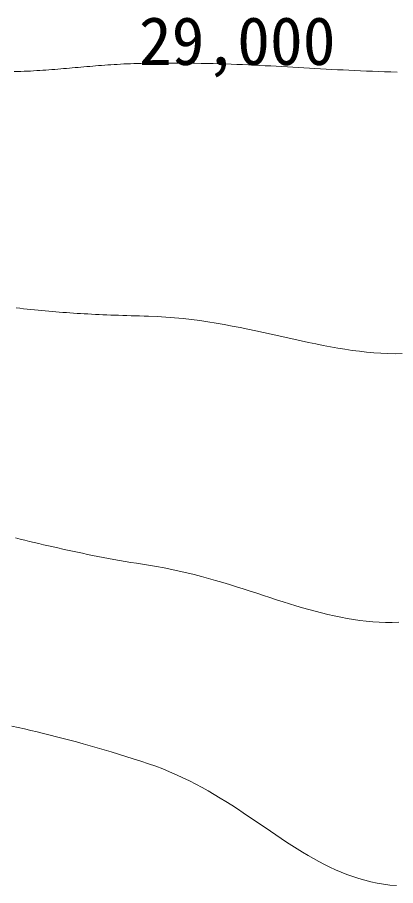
# Model space of a CAD drawing. Units: millimetres, scale not verified. Extents: x -56617 to 56645, y -39182 to 40051.
# Drawn here: x 22625 to 26079, y -30972 to -23042 of the extents above; entities that cross this region are included whole.
import ezdxf
from ezdxf.enums import TextEntityAlignment as Align

# ---------------------------------------------------------------- set-up
doc = ezdxf.new("R2010")
doc.units = ezdxf.units.MM
doc.header["$LTSCALE"] = 200
doc.layers.add('0-8_寸法文字', color=4, linetype='Continuous', lineweight=9)
doc.layers.add('3-F_太線', color=3, linetype='Continuous', lineweight=18)
doc.styles.add('ＭＳ ゴシック', font='')
doc.styles.get('ＭＳ ゴシック').set_extended_font_data('MS Gothic')

msp = doc.modelspace()

# ---------------------------------------------------------------- linework, layer by layer
at = {"layer": '0-8_寸法文字'}
for p, q in [((23507.5, -23472.8), (23478.7, -23474.7)), ((23536.7, -23471.1), (23507.5, -23472.8)), ((23566.2, -23469.5), (23536.7, -23471.1)), ((23596.2, -23467.9), (23566.2, -23469.5)), ((23626.6, -23466.5), (23596.2, -23467.9)), ((23657.4, -23465.3), (23626.6, -23466.5)), ((23688.8, -23464.1), (23657.4, -23465.3)), ((23720.7, -23463.1), (23688.8, -23464.1)), ((23753.2, -23462.2), (23720.7, -23463.1)), ((23786.2, -23461.5), (23753.2, -23462.2)), ((23819.8, -23461), (23786.2, -23461.5)), ((23883.7, -23460.2), (23819.8, -23461)), ((23946.5, -23459.7), (23883.7, -23460.2)), ((24008.2, -23459.5), (23946.5, -23459.7)), ((24068.8, -23459.6), (24008.2, -23459.5)), ((24128.5, -23459.9), (24068.8, -23459.6)), ((24187.2, -23460.4), (24128.5, -23459.9)), ((24245.1, -23461.1), (24187.2, -23460.4)), ((24302.1, -23462), (24245.1, -23461.1)), ((24358.3, -23463.2), (24302.1, -23462)), ((24413.8, -23464.5), (24358.3, -23463.2)), ((24468.5, -23466), (24413.8, -23464.5)), ((24522.7, -23467.7), (24468.5, -23466)), ((24576.2, -23469.5), (24522.7, -23467.7)), ((24629.2, -23471.5), (24576.2, -23469.5)), ((24681.7, -23473.6), (24629.2, -23471.5)), ((24733.8, -23475.9), (24681.7, -23473.6)), ((22625.3, -23536.8), (22594.4, -23537.7)), ((22655.7, -23535.8), (22625.3, -23536.8)), ((22685.7, -23534.6), (22655.7, -23535.8)), ((22715.2, -23533.4), (22685.7, -23534.6)), ((22744.4, -23532), (22715.2, -23533.4)), ((22773.1, -23530.4), (22744.4, -23532)), ((22801.6, -23528.8), (22773.1, -23530.4)), ((22829.7, -23527.1), (22801.6, -23528.8)), ((22857.6, -23525.3), (22829.7, -23527.1)), ((22885.1, -23523.4), (22857.6, -23525.3)), ((22912.5, -23521.4), (22885.1, -23523.4)), ((22939.6, -23519.3), (22912.5, -23521.4)), ((22966.6, -23517.2), (22939.6, -23519.3)), ((22993.4, -23515), (22966.6, -23517.2)), ((23020.1, -23512.8), (22993.4, -23515)), ((23046.6, -23510.5), (23020.1, -23512.8)), ((23073.1, -23508.2), (23046.6, -23510.5)), ((23099.5, -23505.9), (23073.1, -23508.2)), ((23125.9, -23503.5), (23099.5, -23505.9)), ((23152.3, -23501.2), (23125.9, -23503.5)), ((23178.8, -23498.8), (23152.3, -23501.2)), ((23205.3, -23496.4), (23178.8, -23498.8)), ((23231.8, -23494.1), (23205.3, -23496.4)), ((23258.5, -23491.7), (23231.8, -23494.1)), ((23285.3, -23489.4), (23258.5, -23491.7)), ((23312.2, -23487.2), (23285.3, -23489.4)), ((23339.4, -23484.9), (23312.2, -23487.2)), ((23366.7, -23482.8), (23339.4, -23484.9)), ((23394.3, -23480.6), (23366.7, -23482.8)), ((23422.2, -23478.6), (23394.3, -23480.6)), ((23450.3, -23476.6), (23422.2, -23478.6)), ((23478.7, -23474.7), (23450.3, -23476.6)), ((24785.5, -23478.2), (24733.8, -23475.9)), ((24836.8, -23480.7), (24785.5, -23478.2)), ((24887.8, -23483.2), (24836.8, -23480.7)), ((24938.6, -23485.8), (24887.8, -23483.2)), ((24989.2, -23488.5), (24938.6, -23485.8)), ((25039.6, -23491.3), (24989.2, -23488.5)), ((25089.9, -23494.1), (25039.6, -23491.3)), ((25140.2, -23497), (25089.9, -23494.1)), ((25190.5, -23499.8), (25140.2, -23497)), ((25240.8, -23502.7), (25190.5, -23499.8)), ((25291.3, -23505.6), (25240.8, -23502.7)), ((25341.8, -23508.5), (25291.3, -23505.6)), ((25392.6, -23511.4), (25341.8, -23508.5)), ((25443.6, -23514.2), (25392.6, -23511.4)), ((25495, -23517), (25443.6, -23514.2)), ((25546.6, -23519.8), (25495, -23517)), ((25598.7, -23522.5), (25546.6, -23519.8)), ((25651.2, -23525.1), (25598.7, -23522.5)), ((25704.2, -23527.7), (25651.2, -23525.1)), ((25757.8, -23530.1), (25704.2, -23527.7)), ((25811.9, -23532.5), (25757.8, -23530.1)), ((25866.7, -23534.8), (25811.9, -23532.5)), ((25922.1, -23536.9), (25866.7, -23534.8)), ((25978.4, -23538.9), (25922.1, -23536.9)), ((26035.4, -23540.7), (25978.4, -23538.9)), ((26093.2, -23542.4), (26035.4, -23540.7)), ((22614.6, -25694.8), (22648.4, -25698.9)), ((22648.4, -25698.9), (22681.9, -25702.8)), ((22681.9, -25702.8), (22715.1, -25706.6)), ((22715.1, -25706.6), (22748.1, -25710.2)), ((22748.1, -25710.2), (22780.9, -25713.7)), ((22780.9, -25713.7), (22813.5, -25717)), ((22813.5, -25717), (22846, -25720.2)), ((22846, -25720.2), (22878.4, -25723.3)), ((22878.4, -25723.3), (22910.6, -25726.2)), ((22910.6, -25726.2), (22942.9, -25729.1)), ((22942.9, -25729.1), (22975.1, -25731.8)), ((22975.1, -25731.8), (23007.3, -25734.3)), ((23007.3, -25734.3), (23039.6, -25736.8)), ((23039.6, -25736.8), (23071.9, -25739.2)), ((23071.9, -25739.2), (23104.3, -25741.4)), ((23104.3, -25741.4), (23136.9, -25743.6)), ((23136.9, -25743.6), (23169.6, -25745.6)), ((23169.6, -25745.6), (23202.6, -25747.6)), ((23202.6, -25747.6), (23235.7, -25749.5)), ((23235.7, -25749.5), (23269.1, -25751.3)), ((23269.1, -25751.3), (23302.8, -25753.1)), ((23302.8, -25753.1), (23336.9, -25754.7)), ((23336.9, -25754.7), (23371.2, -25756.3)), ((23371.2, -25756.3), (23406, -25757.9)), ((23406, -25757.9), (23441.2, -25759.3)), ((23441.2, -25759.3), (23476.8, -25760.8)), ((23476.8, -25760.8), (23512.8, -25762.1)), ((23512.8, -25762.1), (23549.4, -25763.5)), ((23549.4, -25763.5), (23586.6, -25764.8)), ((23586.6, -25764.8), (23624.2, -25766)), ((23624.2, -25766), (23662.5, -25767.2)), ((23662.5, -25767.2), (23701.4, -25768.4)), ((23701.4, -25768.4), (23741, -25769.6)), ((23741, -25769.6), (23781.3, -25770.8)), ((23781.3, -25770.8), (23822.2, -25771.9)), ((23822.2, -25771.9), (23902.4, -25775)), ((23902.4, -25775), (23981.6, -25779.6)), ((23981.6, -25779.6), (24060, -25785.8)), ((24060, -25785.8), (24137.5, -25793.3)), ((24137.5, -25793.3), (24214.1, -25802.1)), ((24214.1, -25802.1), (24290, -25812.1)), ((24290, -25812.1), (24365.1, -25823.1)), ((24365.1, -25823.1), (24439.4, -25835)), ((24439.4, -25835), (24513, -25847.8)), ((24513, -25847.8), (24585.9, -25861.3)), ((24585.9, -25861.3), (24658.2, -25875.4)), ((24658.2, -25875.4), (24729.8, -25890)), ((24729.8, -25890), (24800.8, -25904.9)), ((24800.8, -25904.9), (24871.3, -25920.2)), ((24871.3, -25920.2), (24941.2, -25935.6)), ((24941.2, -25935.6), (25010.6, -25951)), ((25010.6, -25951), (25079.4, -25966.4)), ((25079.4, -25966.4), (25147.9, -25981.6)), ((25147.9, -25981.6), (25215.9, -25996.5)), ((25215.9, -25996.5), (25283.4, -26011)), ((25283.4, -26011), (25350.6, -26025)), ((25350.6, -26025), (25417.5, -26038.4)), ((25417.5, -26038.4), (25484, -26051.1)), ((25484, -26051.1), (25550.3, -26062.9)), ((25550.3, -26062.9), (25616.2, -26073.8)), ((25616.2, -26073.8), (25682, -26083.6)), ((25682, -26083.6), (25747.5, -26092.2)), ((25747.5, -26092.2), (25812.9, -26099.6)), ((25812.9, -26099.6), (25878.1, -26105.5)), ((25878.1, -26105.5), (25943.1, -26110)), ((25943.1, -26110), (26008.1, -26112.8)), ((26008.1, -26112.8), (26073, -26113.9)), ((26073, -26113.9), (26137.9, -26113.1)), ((22607.7, -27796.6), (22650.4, -27807)), ((22650.4, -27807), (22693.1, -27817.4)), ((22693.1, -27817.4), (22735.8, -27827.8)), ((22735.8, -27827.8), (22778.6, -27838.1)), ((22778.6, -27838.1), (22821.4, -27848.3)), ((22821.4, -27848.3), (22864.4, -27858.4)), ((22864.4, -27858.4), (22907.6, -27868.5)), ((22907.6, -27868.5), (22951, -27878.5)), ((22951, -27878.5), (22994.7, -27888.5)), ((22994.7, -27888.5), (23038.7, -27898.4)), ((23038.7, -27898.4), (23083, -27908.2)), ((23083, -27908.2), (23127.8, -27917.9)), ((23127.8, -27917.9), (23173, -27927.6)), ((23173, -27927.6), (23218.8, -27937.1)), ((23218.8, -27937.1), (23265, -27946.7)), ((23265, -27946.7), (23311.8, -27956.1)), ((23311.8, -27956.1), (23359.3, -27965.4)), ((23359.3, -27965.4), (23407.4, -27974.7)), ((23407.4, -27974.7), (23456.3, -27983.9)), ((23456.3, -27983.9), (23505.9, -27993)), ((23505.9, -27993), (23556.3, -28002.1)), ((23556.3, -28002.1), (23607.6, -28011)), ((23607.6, -28011), (23659.7, -28019.9)), ((23659.7, -28019.9), (23712.8, -28028.7)), ((23712.8, -28028.7), (23766.8, -28037.4)), ((23766.8, -28037.4), (23821.9, -28046)), ((23821.9, -28046), (23893.8, -28057.7)), ((23893.8, -28057.7), (23964.6, -28070.6)), ((23964.6, -28070.6), (24034.5, -28084.5)), ((24034.5, -28084.5), (24103.4, -28099.4)), ((24103.4, -28099.4), (24171.4, -28115.2)), ((24171.4, -28115.2), (24238.5, -28131.8)), ((24238.5, -28131.8), (24304.9, -28149.1)), ((24304.9, -28149.1), (24370.4, -28166.9)), ((24370.4, -28166.9), (24435.2, -28185.4)), ((24435.2, -28185.4), (24499.3, -28204.3)), ((24499.3, -28204.3), (24562.7, -28223.5)), ((24562.7, -28223.5), (24625.5, -28243)), ((24625.5, -28243), (24687.6, -28262.7)), ((24687.6, -28262.7), (24749.3, -28282.5)), ((24749.3, -28282.5), (24810.4, -28302.3)), ((24810.4, -28302.3), (24871.1, -28322)), ((24871.1, -28322), (24931.3, -28341.6)), ((24931.3, -28341.6), (24991.2, -28361)), ((24991.2, -28361), (25050.7, -28380)), ((25050.7, -28380), (25109.9, -28398.6)), ((25109.9, -28398.6), (25168.8, -28416.6)), ((25168.8, -28416.6), (25227.4, -28434.1)), ((25227.4, -28434.1), (25285.9, -28450.9)), ((25285.9, -28450.9), (25344.3, -28467)), ((25344.3, -28467), (25402.5, -28482.2)), ((25402.5, -28482.2), (25460.6, -28496.5)), ((25460.6, -28496.5), (25518.8, -28509.7)), ((25518.8, -28509.7), (25576.9, -28521.8)), ((25576.9, -28521.8), (25635, -28532.8)), ((25635, -28532.8), (25693.3, -28542.4)), ((25693.3, -28542.4), (25751.7, -28550.7)), ((25751.7, -28550.7), (25810.2, -28557.5)), ((25810.2, -28557.5), (25869, -28562.8)), ((25869, -28562.8), (25928, -28566.5)), ((25928, -28566.5), (25987.2, -28568.4)), ((25987.2, -28568.4), (26046.8, -28568.6)), ((26046.8, -28568.6), (26106.8, -28566.8)), ((22575.1, -29515.3), (22632.5, -29528.3)), ((22632.5, -29528.3), (22690.1, -29541.6)), ((22690.1, -29541.6), (22748, -29555.1)), ((22748, -29555.1), (22806.2, -29568.9)), ((22806.2, -29568.9), (22864.7, -29583.1)), ((22864.7, -29583.1), (22923.7, -29597.7)), ((22923.7, -29597.7), (22983.2, -29612.7)), ((22983.2, -29612.7), (23043.2, -29628.1)), ((23043.2, -29628.1), (23103.8, -29644)), ((23103.8, -29644), (23165, -29660.4)), ((23165, -29660.4), (23226.8, -29677.3)), ((23226.8, -29677.3), (23289.4, -29694.8)), ((23289.4, -29694.8), (23352.8, -29713)), ((23352.8, -29713), (23417, -29731.7)), ((23417, -29731.7), (23482, -29751.1)), ((23482, -29751.1), (23548, -29771.3)), ((23548, -29771.3), (23615, -29792.1)), ((23615, -29792.1), (23683, -29813.8)), ((23683, -29813.8), (23752, -29836.2)), ((23752, -29836.2), (23822.2, -29859.4)), ((23822.2, -29859.4), (23887.9, -29882.3)), ((23887.9, -29882.3), (23952.1, -29906.6)), ((23952.1, -29906.6), (24014.9, -29932.2)), ((24014.9, -29932.2), (24076.4, -29959)), ((24076.4, -29959), (24136.7, -29986.9)), ((24136.7, -29986.9), (24195.8, -30015.7)), ((24195.8, -30015.7), (24253.8, -30045.5)), ((24253.8, -30045.5), (24310.7, -30076.2)), ((24310.7, -30076.2), (24366.6, -30107.5)), ((24366.6, -30107.5), (24421.6, -30139.5)), ((24421.6, -30139.5), (24475.7, -30172.1)), ((24475.7, -30172.1), (24529.1, -30205.2)), ((24529.1, -30205.2), (24581.7, -30238.6)), ((24581.7, -30238.6), (24633.7, -30272.4)), ((24633.7, -30272.4), (24685, -30306.3)), ((24685, -30306.3), (24735.9, -30340.3)), ((24735.9, -30340.3), (24786.2, -30374.4)), ((24786.2, -30374.4), (24836.2, -30408.4)), ((24836.2, -30408.4), (24885.8, -30442.3)), ((24885.8, -30442.3), (24935.2, -30475.9)), ((24935.2, -30475.9), (24984.3, -30509.2)), ((24984.3, -30509.2), (25033.4, -30542)), ((25033.4, -30542), (25082.3, -30574.4)), ((25082.3, -30574.4), (25131.2, -30606.1)), ((25131.2, -30606.1), (25180.2, -30637.2)), ((25180.2, -30637.2), (25229.3, -30667.5)), ((25229.3, -30667.5), (25278.6, -30696.9)), ((25278.6, -30696.9), (25328.2, -30725.3)), ((25328.2, -30725.3), (25378.1, -30752.7)), ((25378.1, -30752.7), (25428.3, -30778.9)), ((25428.3, -30778.9), (25479.1, -30804)), ((25479.1, -30804), (25530.3, -30827.7)), ((25530.3, -30827.7), (25582.1, -30850)), ((25582.1, -30850), (25634.5, -30870.8)), ((25634.5, -30870.8), (25687.7, -30890)), ((25687.7, -30890), (25741.6, -30907.5)), ((25741.6, -30907.5), (25796.4, -30923.3)), ((25796.4, -30923.3), (25852.1, -30937.2)), ((25852.1, -30937.2), (25908.8, -30949.1)), ((25908.8, -30949.1), (25966.5, -30959.1)), ((25966.5, -30959.1), (26025.3, -30966.9)), ((26025.3, -30966.9), (26085.2, -30972.5))]:
    msp.add_line(p, q, dxfattribs=at)

# ---------------------------------------------------------------- texts
at = {"layer": '3-F_太線', "style": 'ＭＳ ゴシック'}
msp.add_text('29,000', height=439.9, dxfattribs=at).set_placement((23734.2, -23609.1), align=Align.BOTTOM_LEFT)

doc.saveas('drawing.dxf')
